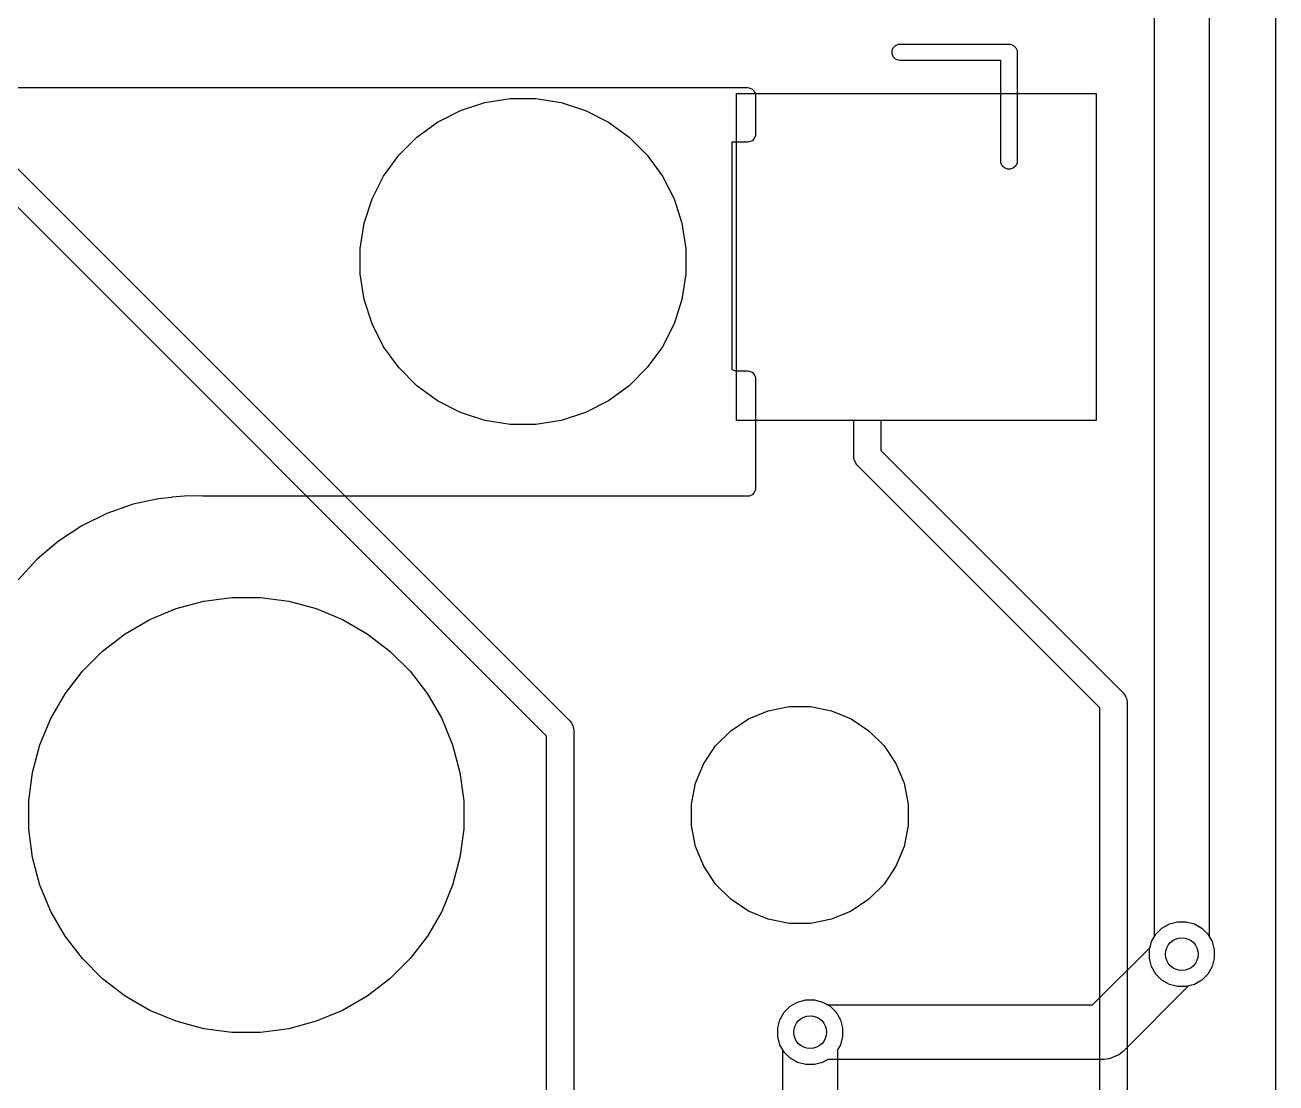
# Model space of a CAD drawing. Header units: millimetres. Extents: x 14 to 286, y -133 to -45.
# Drawn here: x 263.15 to 274.63, y -97.66 to -87.96 of the extents above; entities that cross this region are included whole.
import ezdxf

# ---------------------------------------------------------------- set-up
doc = ezdxf.new("R2010")
doc.units = ezdxf.units.MM
for name, color, linetype, true_color in [('B.Cu', 153, 'CONTINUOUS', 0x4d7fc4), ('B.Mask', 4, 'CONTINUOUS', 0x02ffee), ('B.Paste', 132, 'CONTINUOUS', 0x00c2c2), ('B.Silkscreen', 31, 'CONTINUOUS', 0xe8b2a7), ('F.Cu', 13, 'CONTINUOUS', 0xc83434), ('F.Mask', 201, 'CONTINUOUS', 0xd864ff), ('F.Silkscreen', 41, 'CONTINUOUS', 0xf2eda1), ('User.Drawings', 9, 'CONTINUOUS', 0xc2c2c2)]:
    doc.layers.add(name, color=color, linetype=linetype, true_color=true_color)

msp = doc.modelspace()

# ---------------------------------------------------------------- linework, layer by layer
at = {"layer": 'B.Cu', "linetype": 'CONTINUOUS'}
for p, q in [((273.5158, -96.320646), (273.5158, -87.584553)), ((274.0158, -87.584553), (274.0158, -96.320646)), ((269.6795, -91.585), (269.6795, -88.585)), ((269.6795, -88.585), (272.9795, -88.585)), ((272.9795, -88.585), (272.9795, -91.585)), ((263.0138, -89.206023), (268.148688, -94.340911)), ((267.9353, -94.481076), (262.800412, -89.346188)), ((270.7545, -91.585), (269.6795, -91.585)), ((270.7545, -91.9117), (270.7545, -91.585)), ((272.9795, -91.585), (271.0045, -91.585)), ((271.0045, -91.585), (271.0045, -91.859924)), ((270.756902, -91.936086), (270.7545, -91.9117)), ((270.756902, -91.936087), (270.756902, -91.936086)), ((270.762368, -91.949284), (270.756902, -91.936087)), ((270.775566, -91.981146), (270.762368, -91.949284)), ((271.0045, -91.859924), (273.227488, -94.082912)), ((270.775571, -91.981151), (270.775566, -91.981146)), ((270.791112, -92.000088), (270.775571, -91.981151)), ((273.0141, -94.223076), (270.791112, -92.000088)), ((273.227488, -94.082912), (273.243028, -94.101848)), ((273.243028, -94.101848), (273.243034, -94.101854)), ((273.243034, -94.101854), (273.252469, -94.124633)), ((273.252469, -94.124633), (273.259625, -94.14191)), ((273.0141, -100.0672), (273.0141, -94.223076)), ((273.259625, -94.14191), (273.261698, -94.146914)), ((273.261698, -94.146914), (273.2641, -94.1713)), ((273.2641, -94.1713), (273.2641, -100.015423)), ((268.148688, -94.340911), (268.164233, -94.359853)), ((268.164233, -94.359853), (268.164234, -94.359854)), ((268.164234, -94.359854), (268.175166, -94.386249)), ((267.9353, -100.123), (267.9353, -94.481076)), ((268.175166, -94.386249), (268.181105, -94.400586)), ((268.181105, -94.400586), (268.182898, -94.404914)), ((268.182898, -94.404914), (268.1853, -94.4293)), ((268.1853, -94.4293), (268.1853, -100.071223)), ((273.468367, -96.443342), (273.488636, -96.367695)), ((273.488636, -96.367695), (273.5158, -96.320646)), ((274.0158, -96.320646), (274.042964, -96.367695)), ((274.042964, -96.367695), (274.063233, -96.443342)), ((273.468367, -96.521658), (273.468367, -96.443342)), ((273.488636, -96.597305), (273.468367, -96.521658)), ((274.063233, -96.521658), (274.042964, -96.597305)), ((274.063233, -96.443342), (274.063233, -96.521658)), ((273.527794, -96.665128), (273.488636, -96.597305)), ((274.042964, -96.597305), (274.003806, -96.665128)), ((273.583172, -96.720506), (273.527794, -96.665128)), ((273.650995, -96.759664), (273.583172, -96.720506)), ((273.726642, -96.779933), (273.650995, -96.759664)), ((273.880605, -96.759664), (273.804958, -96.779933)), ((273.948428, -96.720506), (273.880605, -96.759664)), ((274.003806, -96.665128), (273.948428, -96.720506)), ((273.804958, -96.779933), (273.726642, -96.779933)), ((270.116494, -97.016272), (270.171872, -96.960894)), ((270.171872, -96.960894), (270.239695, -96.921736)), ((270.239695, -96.921736), (270.315342, -96.901467)), ((270.315342, -96.901467), (270.393658, -96.901467)), ((270.393658, -96.901467), (270.469305, -96.921736)), ((270.469305, -96.921736), (270.537128, -96.960894)), ((270.537128, -96.960894), (270.592506, -97.016272)), ((270.057067, -97.159742), (270.077336, -97.084095)), ((270.077336, -97.084095), (270.116494, -97.016272)), ((270.592506, -97.016272), (270.631664, -97.084095)), ((270.631664, -97.084095), (270.651933, -97.159742)), ((270.057067, -97.238058), (270.057067, -97.159742)), ((270.651933, -97.159742), (270.651933, -97.238058)), ((270.077336, -97.313705), (270.057067, -97.238058)), ((270.1045, -97.360753), (270.077336, -97.313705)), ((270.631664, -97.313705), (270.6045, -97.360753)), ((270.651933, -97.238058), (270.631664, -97.313705)), ((270.1045, -98.499746), (270.1045, -97.360753)), ((270.6045, -97.360753), (270.6045, -98.6033))]:
    msp.add_line(p, q, dxfattribs=at)
at = {"layer": 'B.Cu'}
for centre in [(273.7658, -96.4825), (270.3545, -97.1989)]:
    msp.add_circle(centre, 0.15, dxfattribs=at)
at = {"layer": 'B.Mask', "linetype": 'CONTINUOUS'}
for p, q in [((269.6795, -91.585), (269.6795, -88.585)), ((269.6795, -88.585), (272.9795, -88.585)), ((272.9795, -88.585), (272.9795, -91.585)), ((266.935752, -88.84604), (267.145475, -88.739181)), ((267.145475, -88.739181), (267.369332, -88.666445)), ((267.369332, -88.666445), (267.601811, -88.629624)), ((267.601811, -88.629624), (267.837189, -88.629624)), ((267.837189, -88.629624), (268.069668, -88.666445)), ((268.069668, -88.666445), (268.293525, -88.739181)), ((268.293525, -88.739181), (268.503248, -88.84604)), ((266.745328, -88.984391), (266.935752, -88.84604)), ((268.503248, -88.84604), (268.693672, -88.984391)), ((266.578891, -89.150828), (266.745328, -88.984391)), ((268.693672, -88.984391), (268.860109, -89.150828)), ((266.44054, -89.341252), (266.578891, -89.150828)), ((268.860109, -89.150828), (268.99846, -89.341252)), ((266.333681, -89.550975), (266.44054, -89.341252)), ((268.99846, -89.341252), (269.105319, -89.550975)), ((266.260945, -89.774832), (266.333681, -89.550975)), ((269.105319, -89.550975), (269.178055, -89.774832)), ((266.224124, -90.007311), (266.260945, -89.774832)), ((269.178055, -89.774832), (269.214876, -90.007311)), ((266.224124, -90.242689), (266.224124, -90.007311)), ((269.214876, -90.007311), (269.214876, -90.242689)), ((266.260945, -90.475168), (266.224124, -90.242689)), ((269.214876, -90.242689), (269.178055, -90.475168)), ((266.333681, -90.699025), (266.260945, -90.475168)), ((269.178055, -90.475168), (269.105319, -90.699025)), ((266.44054, -90.908748), (266.333681, -90.699025)), ((269.105319, -90.699025), (268.99846, -90.908748)), ((266.578891, -91.099172), (266.44054, -90.908748)), ((268.99846, -90.908748), (268.860109, -91.099172)), ((266.745328, -91.265609), (266.578891, -91.099172)), ((268.860109, -91.099172), (268.693672, -91.265609)), ((266.935752, -91.40396), (266.745328, -91.265609)), ((268.693672, -91.265609), (268.503248, -91.40396)), ((267.145475, -91.510819), (266.935752, -91.40396)), ((268.503248, -91.40396), (268.293525, -91.510819)), ((267.369332, -91.583555), (267.145475, -91.510819)), ((267.601811, -91.620376), (267.369332, -91.583555)), ((268.069668, -91.583555), (267.837189, -91.620376)), ((268.293525, -91.510819), (268.069668, -91.583555)), ((272.9795, -91.585), (269.6795, -91.585)), ((267.837189, -91.620376), (267.601811, -91.620376)), ((264.789319, -93.243429), (265.048694, -93.209282)), ((265.048694, -93.209282), (265.310306, -93.209282)), ((265.310306, -93.209282), (265.569681, -93.243429)), ((264.294923, -93.411255), (264.536621, -93.31114)), ((264.536621, -93.31114), (264.789319, -93.243429)), ((265.569681, -93.243429), (265.822379, -93.31114)), ((265.822379, -93.31114), (266.064077, -93.411255)), ((264.06836, -93.542061), (264.294923, -93.411255)), ((266.064077, -93.411255), (266.29064, -93.542061)), ((263.860808, -93.70132), (264.06836, -93.542061)), ((266.29064, -93.542061), (266.498192, -93.70132)), ((263.67582, -93.886308), (263.860808, -93.70132)), ((266.498192, -93.70132), (266.68318, -93.886308)), ((263.516561, -94.09386), (263.67582, -93.886308)), ((266.68318, -93.886308), (266.842439, -94.09386)), ((263.385755, -94.320423), (263.516561, -94.09386)), ((266.842439, -94.09386), (266.973245, -94.320423)), ((269.788103, -94.323079), (269.969215, -94.24806)), ((269.969215, -94.24806), (270.161483, -94.209815)), ((270.161483, -94.209815), (270.357517, -94.209815)), ((270.357517, -94.209815), (270.549785, -94.24806)), ((270.549785, -94.24806), (270.730897, -94.323079)), ((263.28564, -94.562121), (263.385755, -94.320423)), ((266.973245, -94.320423), (267.07336, -94.562121)), ((269.625107, -94.43199), (269.788103, -94.323079)), ((270.730897, -94.323079), (270.893893, -94.43199)), ((269.48649, -94.570607), (269.625107, -94.43199)), ((270.893893, -94.43199), (271.03251, -94.570607)), ((263.217929, -94.814819), (263.28564, -94.562121)), ((267.07336, -94.562121), (267.141071, -94.814819)), ((269.377579, -94.733603), (269.48649, -94.570607)), ((271.03251, -94.570607), (271.141421, -94.733603)), ((263.183782, -95.074194), (263.217929, -94.814819)), ((267.141071, -94.814819), (267.175218, -95.074194)), ((269.30256, -94.914715), (269.377579, -94.733603)), ((271.141421, -94.733603), (271.21644, -94.914715)), ((269.264315, -95.106983), (269.30256, -94.914715)), ((271.21644, -94.914715), (271.254685, -95.106983)), ((263.183782, -95.335806), (263.183782, -95.074194)), ((267.175218, -95.074194), (267.175218, -95.335806)), ((269.264315, -95.303017), (269.264315, -95.106983)), ((271.254685, -95.106983), (271.254685, -95.303017)), ((263.217929, -95.595181), (263.183782, -95.335806)), ((267.175218, -95.335806), (267.141071, -95.595181)), ((269.30256, -95.495285), (269.264315, -95.303017)), ((271.254685, -95.303017), (271.21644, -95.495285)), ((269.377579, -95.676397), (269.30256, -95.495285)), ((271.21644, -95.495285), (271.141421, -95.676397)), ((263.28564, -95.847879), (263.217929, -95.595181)), ((267.141071, -95.595181), (267.07336, -95.847879)), ((269.48649, -95.839393), (269.377579, -95.676397)), ((271.141421, -95.676397), (271.03251, -95.839393)), ((263.385755, -96.089577), (263.28564, -95.847879)), ((267.07336, -95.847879), (266.973245, -96.089577)), ((269.625107, -95.97801), (269.48649, -95.839393)), ((271.03251, -95.839393), (270.893893, -95.97801)), ((269.788103, -96.086921), (269.625107, -95.97801)), ((269.969215, -96.16194), (269.788103, -96.086921)), ((270.730897, -96.086921), (270.549785, -96.16194)), ((270.893893, -95.97801), (270.730897, -96.086921)), ((263.516561, -96.31614), (263.385755, -96.089577)), ((266.973245, -96.089577), (266.842439, -96.31614)), ((270.161483, -96.200185), (269.969215, -96.16194)), ((270.357517, -96.200185), (270.161483, -96.200185)), ((270.549785, -96.16194), (270.357517, -96.200185)), ((263.67582, -96.523692), (263.516561, -96.31614)), ((266.842439, -96.31614), (266.68318, -96.523692)), ((263.860808, -96.70868), (263.67582, -96.523692)), ((266.68318, -96.523692), (266.498192, -96.70868)), ((264.06836, -96.867939), (263.860808, -96.70868)), ((266.498192, -96.70868), (266.29064, -96.867939)), ((264.294923, -96.998745), (264.06836, -96.867939)), ((266.29064, -96.867939), (266.064077, -96.998745)), ((264.536621, -97.09886), (264.294923, -96.998745)), ((266.064077, -96.998745), (265.822379, -97.09886)), ((264.789319, -97.166571), (264.536621, -97.09886)), ((265.822379, -97.09886), (265.569681, -97.166571)), ((265.048694, -97.200718), (264.789319, -97.166571)), ((265.310306, -97.200718), (265.048694, -97.200718)), ((265.569681, -97.166571), (265.310306, -97.200718))]:
    msp.add_line(p, q, dxfattribs=at)
at = {"layer": 'B.Paste', "linetype": 'CONTINUOUS'}
for p, q in [((269.6795, -91.585), (269.6795, -88.585)), ((269.6795, -88.585), (272.9795, -88.585)), ((272.9795, -88.585), (272.9795, -91.585)), ((272.9795, -91.585), (269.6795, -91.585))]:
    msp.add_line(p, q, dxfattribs=at)
at = {"layer": 'B.Silkscreen', "linetype": 'CONTINUOUS'}
for p, q in [((261.379499, -88.53), (269.7795, -88.53)), ((269.7795, -88.53), (269.794132, -88.531441)), ((269.794132, -88.531441), (269.821168, -88.54264)), ((269.821168, -88.54264), (269.84186, -88.563332)), ((269.84186, -88.563332), (269.853059, -88.590368)), ((269.853059, -88.590368), (269.8545, -88.605)), ((269.8545, -88.605), (269.8545, -88.955)), ((269.853059, -88.969632), (269.84186, -88.996668)), ((269.8545, -88.955), (269.853059, -88.969632)), ((269.7795, -89.03), (269.6345, -89.03)), ((269.6345, -89.03), (269.6345, -91.115462)), ((269.794132, -89.028559), (269.7795, -89.03)), ((269.821168, -89.01736), (269.794132, -89.028559)), ((269.84186, -88.996668), (269.821168, -89.01736)), ((269.6345, -91.115462), (269.669596, -91.13)), ((269.669596, -91.13), (269.7795, -91.13)), ((269.7795, -91.13), (269.794132, -91.131441)), ((269.794132, -91.131441), (269.821168, -91.14264)), ((269.821168, -91.14264), (269.84186, -91.163332)), ((269.84186, -91.163332), (269.853059, -91.190368)), ((269.853059, -91.190368), (269.8545, -91.205)), ((269.8545, -91.205), (269.8545, -92.205)), ((264.494391, -92.291621), (264.375468, -92.303667)), ((264.498741, -92.289969), (264.494391, -92.291621)), ((264.649115, -92.276062), (264.498741, -92.289969)), ((264.777254, -92.279966), (264.649115, -92.276062)), ((264.777733, -92.279826), (264.777254, -92.279966)), ((264.7795, -92.28), (264.777733, -92.279826)), ((269.7795, -92.28), (264.7795, -92.28)), ((269.794132, -92.278559), (269.7795, -92.28)), ((269.821168, -92.26736), (269.794132, -92.278559)), ((269.84186, -92.246668), (269.821168, -92.26736)), ((269.853059, -92.219632), (269.84186, -92.246668)), ((269.8545, -92.205), (269.853059, -92.219632)), ((264.143278, -92.354227), (263.901265, -92.438904)), ((264.375468, -92.303667), (264.143278, -92.354227)), ((263.901265, -92.438904), (263.671376, -92.552444)), ((263.671376, -92.552444), (263.457038, -92.693154)), ((263.457038, -92.693154), (263.261446, -92.858936)), ((263.261446, -92.858936), (263.087515, -93.047319))]:
    msp.add_line(p, q, dxfattribs=at)
at = {"layer": 'F.Cu', "linetype": 'CONTINUOUS'}
for p, q in [((273.650995, -96.205336), (273.726642, -96.185067)), ((273.726642, -96.185067), (273.804958, -96.185067)), ((273.804958, -96.185067), (273.880605, -96.205336)), ((273.488636, -96.367695), (273.527794, -96.299872)), ((273.527794, -96.299872), (273.583172, -96.244494)), ((273.583172, -96.244494), (273.650995, -96.205336)), ((273.880605, -96.205336), (273.948428, -96.244494)), ((273.948428, -96.244494), (274.003806, -96.299872)), ((274.003806, -96.299872), (274.042964, -96.367695)), ((272.945846, -96.9489), (273.474575, -96.420171)), ((273.474575, -96.420171), (273.488636, -96.367695)), ((274.042964, -96.367695), (274.063233, -96.443342)), ((274.063233, -96.521658), (274.042964, -96.597305)), ((274.063233, -96.443342), (274.063233, -96.521658)), ((274.042964, -96.597305), (274.003806, -96.665128)), ((273.828128, -96.773724), (273.226177, -97.375677)), ((273.880605, -96.759664), (273.828128, -96.773724)), ((273.948428, -96.720506), (273.880605, -96.759664)), ((274.003806, -96.665128), (273.948428, -96.720506)), ((270.116494, -97.016272), (270.171872, -96.960894)), ((270.171872, -96.960894), (270.239695, -96.921736)), ((270.239695, -96.921736), (270.315342, -96.901467)), ((270.315342, -96.901467), (270.393658, -96.901467)), ((270.393658, -96.901467), (270.469305, -96.921736)), ((270.469305, -96.921736), (270.516354, -96.9489)), ((270.516354, -96.9489), (272.945846, -96.9489)), ((270.057067, -97.159742), (270.077336, -97.084095)), ((270.077336, -97.084095), (270.116494, -97.016272)), ((270.057067, -97.238058), (270.057067, -97.159742)), ((270.077336, -97.313705), (270.057067, -97.238058)), ((270.116494, -97.381528), (270.077336, -97.313705)), ((270.171872, -97.436906), (270.116494, -97.381528)), ((270.239695, -97.476064), (270.171872, -97.436906)), ((270.516354, -97.4489), (270.469305, -97.476064)), ((273.0494, -97.4489), (270.516354, -97.4489)), ((273.098173, -97.444096), (273.0494, -97.4489)), ((273.188293, -97.406767), (273.098173, -97.444096)), ((273.188297, -97.406762), (273.188293, -97.406767)), ((273.226177, -97.375677), (273.188297, -97.406762)), ((270.315342, -97.496333), (270.239695, -97.476064)), ((270.393658, -97.496333), (270.315342, -97.496333)), ((270.469305, -97.476064), (270.393658, -97.496333))]:
    msp.add_line(p, q, dxfattribs=at)
at = {"layer": 'F.Cu'}
for centre in [(273.7658, -96.4825), (270.3545, -97.1989)]:
    msp.add_circle(centre, 0.15, dxfattribs=at)
at = {"layer": 'F.Mask', "linetype": 'CONTINUOUS'}
for p, q in [((266.935752, -88.84604), (267.145475, -88.739181)), ((267.145475, -88.739181), (267.369332, -88.666445)), ((267.369332, -88.666445), (267.601811, -88.629624)), ((267.601811, -88.629624), (267.837189, -88.629624)), ((267.837189, -88.629624), (268.069668, -88.666445)), ((268.069668, -88.666445), (268.293525, -88.739181)), ((268.293525, -88.739181), (268.503248, -88.84604)), ((266.745328, -88.984391), (266.935752, -88.84604)), ((268.503248, -88.84604), (268.693672, -88.984391)), ((266.578891, -89.150828), (266.745328, -88.984391)), ((268.693672, -88.984391), (268.860109, -89.150828)), ((266.44054, -89.341252), (266.578891, -89.150828)), ((268.860109, -89.150828), (268.99846, -89.341252)), ((266.333681, -89.550975), (266.44054, -89.341252)), ((268.99846, -89.341252), (269.105319, -89.550975)), ((266.260945, -89.774832), (266.333681, -89.550975)), ((269.105319, -89.550975), (269.178055, -89.774832)), ((266.224124, -90.007311), (266.260945, -89.774832)), ((269.178055, -89.774832), (269.214876, -90.007311)), ((266.224124, -90.242689), (266.224124, -90.007311)), ((269.214876, -90.007311), (269.214876, -90.242689)), ((266.260945, -90.475168), (266.224124, -90.242689)), ((269.214876, -90.242689), (269.178055, -90.475168)), ((266.333681, -90.699025), (266.260945, -90.475168)), ((269.178055, -90.475168), (269.105319, -90.699025)), ((266.44054, -90.908748), (266.333681, -90.699025)), ((269.105319, -90.699025), (268.99846, -90.908748)), ((266.578891, -91.099172), (266.44054, -90.908748)), ((268.99846, -90.908748), (268.860109, -91.099172)), ((266.745328, -91.265609), (266.578891, -91.099172)), ((268.860109, -91.099172), (268.693672, -91.265609)), ((266.935752, -91.40396), (266.745328, -91.265609)), ((268.693672, -91.265609), (268.503248, -91.40396)), ((267.145475, -91.510819), (266.935752, -91.40396)), ((268.503248, -91.40396), (268.293525, -91.510819)), ((267.369332, -91.583555), (267.145475, -91.510819)), ((267.601811, -91.620376), (267.369332, -91.583555)), ((268.069668, -91.583555), (267.837189, -91.620376)), ((268.293525, -91.510819), (268.069668, -91.583555)), ((267.837189, -91.620376), (267.601811, -91.620376)), ((264.789319, -93.243429), (265.048694, -93.209282)), ((265.048694, -93.209282), (265.310306, -93.209282)), ((265.310306, -93.209282), (265.569681, -93.243429)), ((264.294923, -93.411255), (264.536621, -93.31114)), ((264.536621, -93.31114), (264.789319, -93.243429)), ((265.569681, -93.243429), (265.822379, -93.31114)), ((265.822379, -93.31114), (266.064077, -93.411255)), ((264.06836, -93.542061), (264.294923, -93.411255)), ((266.064077, -93.411255), (266.29064, -93.542061)), ((263.860808, -93.70132), (264.06836, -93.542061)), ((266.29064, -93.542061), (266.498192, -93.70132)), ((263.67582, -93.886308), (263.860808, -93.70132)), ((266.498192, -93.70132), (266.68318, -93.886308)), ((263.516561, -94.09386), (263.67582, -93.886308)), ((266.68318, -93.886308), (266.842439, -94.09386)), ((263.385755, -94.320423), (263.516561, -94.09386)), ((266.842439, -94.09386), (266.973245, -94.320423)), ((269.788103, -94.323079), (269.969215, -94.24806)), ((269.969215, -94.24806), (270.161483, -94.209815)), ((270.161483, -94.209815), (270.357517, -94.209815)), ((270.357517, -94.209815), (270.549785, -94.24806)), ((270.549785, -94.24806), (270.730897, -94.323079)), ((263.28564, -94.562121), (263.385755, -94.320423)), ((266.973245, -94.320423), (267.07336, -94.562121)), ((269.625107, -94.43199), (269.788103, -94.323079)), ((270.730897, -94.323079), (270.893893, -94.43199)), ((269.48649, -94.570607), (269.625107, -94.43199)), ((270.893893, -94.43199), (271.03251, -94.570607)), ((263.217929, -94.814819), (263.28564, -94.562121)), ((267.07336, -94.562121), (267.141071, -94.814819)), ((269.377579, -94.733603), (269.48649, -94.570607)), ((271.03251, -94.570607), (271.141421, -94.733603)), ((263.183782, -95.074194), (263.217929, -94.814819)), ((267.141071, -94.814819), (267.175218, -95.074194)), ((269.30256, -94.914715), (269.377579, -94.733603)), ((271.141421, -94.733603), (271.21644, -94.914715)), ((269.264315, -95.106983), (269.30256, -94.914715)), ((271.21644, -94.914715), (271.254685, -95.106983)), ((263.183782, -95.335806), (263.183782, -95.074194)), ((267.175218, -95.074194), (267.175218, -95.335806)), ((269.264315, -95.303017), (269.264315, -95.106983)), ((271.254685, -95.106983), (271.254685, -95.303017)), ((263.217929, -95.595181), (263.183782, -95.335806)), ((267.175218, -95.335806), (267.141071, -95.595181)), ((269.30256, -95.495285), (269.264315, -95.303017)), ((271.254685, -95.303017), (271.21644, -95.495285)), ((269.377579, -95.676397), (269.30256, -95.495285)), ((271.21644, -95.495285), (271.141421, -95.676397)), ((263.28564, -95.847879), (263.217929, -95.595181)), ((267.141071, -95.595181), (267.07336, -95.847879)), ((269.48649, -95.839393), (269.377579, -95.676397)), ((271.141421, -95.676397), (271.03251, -95.839393)), ((263.385755, -96.089577), (263.28564, -95.847879)), ((267.07336, -95.847879), (266.973245, -96.089577)), ((269.625107, -95.97801), (269.48649, -95.839393)), ((271.03251, -95.839393), (270.893893, -95.97801)), ((269.788103, -96.086921), (269.625107, -95.97801)), ((269.969215, -96.16194), (269.788103, -96.086921)), ((270.730897, -96.086921), (270.549785, -96.16194)), ((270.893893, -95.97801), (270.730897, -96.086921)), ((263.516561, -96.31614), (263.385755, -96.089577)), ((266.973245, -96.089577), (266.842439, -96.31614)), ((270.161483, -96.200185), (269.969215, -96.16194)), ((270.357517, -96.200185), (270.161483, -96.200185)), ((270.549785, -96.16194), (270.357517, -96.200185)), ((263.67582, -96.523692), (263.516561, -96.31614)), ((266.842439, -96.31614), (266.68318, -96.523692)), ((263.860808, -96.70868), (263.67582, -96.523692)), ((266.68318, -96.523692), (266.498192, -96.70868)), ((264.06836, -96.867939), (263.860808, -96.70868)), ((266.498192, -96.70868), (266.29064, -96.867939)), ((264.294923, -96.998745), (264.06836, -96.867939)), ((266.29064, -96.867939), (266.064077, -96.998745)), ((264.536621, -97.09886), (264.294923, -96.998745)), ((266.064077, -96.998745), (265.822379, -97.09886)), ((264.789319, -97.166571), (264.536621, -97.09886)), ((265.822379, -97.09886), (265.569681, -97.166571)), ((265.048694, -97.200718), (264.789319, -97.166571)), ((265.310306, -97.200718), (265.048694, -97.200718)), ((265.569681, -97.166571), (265.310306, -97.200718))]:
    msp.add_line(p, q, dxfattribs=at)
at = {"layer": 'F.Silkscreen', "linetype": 'CONTINUOUS'}
for p, q in [((264.789319, -93.243429), (265.048694, -93.209282)), ((265.048694, -93.209282), (265.310306, -93.209282)), ((265.310306, -93.209282), (265.569681, -93.243429)), ((264.294923, -93.411255), (264.536621, -93.31114)), ((264.536621, -93.31114), (264.789319, -93.243429)), ((265.569681, -93.243429), (265.822379, -93.31114)), ((265.822379, -93.31114), (266.064077, -93.411255)), ((264.06836, -93.542061), (264.294923, -93.411255)), ((266.064077, -93.411255), (266.29064, -93.542061)), ((263.860808, -93.70132), (264.06836, -93.542061)), ((266.29064, -93.542061), (266.498192, -93.70132)), ((263.67582, -93.886308), (263.860808, -93.70132)), ((266.498192, -93.70132), (266.68318, -93.886308)), ((263.516561, -94.09386), (263.67582, -93.886308)), ((266.68318, -93.886308), (266.842439, -94.09386)), ((263.385755, -94.320423), (263.516561, -94.09386)), ((266.842439, -94.09386), (266.973245, -94.320423)), ((269.788103, -94.323079), (269.969215, -94.24806)), ((269.969215, -94.24806), (270.161483, -94.209815)), ((270.161483, -94.209815), (270.357517, -94.209815)), ((270.357517, -94.209815), (270.549785, -94.24806)), ((270.549785, -94.24806), (270.730897, -94.323079)), ((263.28564, -94.562121), (263.385755, -94.320423)), ((266.973245, -94.320423), (267.07336, -94.562121)), ((269.625107, -94.43199), (269.788103, -94.323079)), ((270.730897, -94.323079), (270.893893, -94.43199)), ((269.48649, -94.570607), (269.625107, -94.43199)), ((270.893893, -94.43199), (271.03251, -94.570607)), ((263.217929, -94.814819), (263.28564, -94.562121)), ((267.07336, -94.562121), (267.141071, -94.814819)), ((269.377579, -94.733603), (269.48649, -94.570607)), ((271.03251, -94.570607), (271.141421, -94.733603)), ((263.183782, -95.074194), (263.217929, -94.814819)), ((267.141071, -94.814819), (267.175218, -95.074194)), ((269.30256, -94.914715), (269.377579, -94.733603)), ((271.141421, -94.733603), (271.21644, -94.914715)), ((269.264315, -95.106983), (269.30256, -94.914715)), ((271.21644, -94.914715), (271.254685, -95.106983)), ((263.183782, -95.335806), (263.183782, -95.074194)), ((267.175218, -95.074194), (267.175218, -95.335806)), ((269.264315, -95.303017), (269.264315, -95.106983)), ((271.254685, -95.106983), (271.254685, -95.303017)), ((263.217929, -95.595181), (263.183782, -95.335806)), ((267.175218, -95.335806), (267.141071, -95.595181)), ((269.30256, -95.495285), (269.264315, -95.303017)), ((271.254685, -95.303017), (271.21644, -95.495285)), ((269.377579, -95.676397), (269.30256, -95.495285)), ((271.21644, -95.495285), (271.141421, -95.676397)), ((263.28564, -95.847879), (263.217929, -95.595181)), ((267.141071, -95.595181), (267.07336, -95.847879)), ((269.48649, -95.839393), (269.377579, -95.676397)), ((271.141421, -95.676397), (271.03251, -95.839393)), ((263.385755, -96.089577), (263.28564, -95.847879)), ((267.07336, -95.847879), (266.973245, -96.089577)), ((269.625107, -95.97801), (269.48649, -95.839393)), ((271.03251, -95.839393), (270.893893, -95.97801)), ((269.788103, -96.086921), (269.625107, -95.97801)), ((269.969215, -96.16194), (269.788103, -96.086921)), ((270.730897, -96.086921), (270.549785, -96.16194)), ((270.893893, -95.97801), (270.730897, -96.086921)), ((263.516561, -96.31614), (263.385755, -96.089577)), ((266.973245, -96.089577), (266.842439, -96.31614)), ((270.161483, -96.200185), (269.969215, -96.16194)), ((270.357517, -96.200185), (270.161483, -96.200185)), ((270.549785, -96.16194), (270.357517, -96.200185)), ((263.67582, -96.523692), (263.516561, -96.31614)), ((266.842439, -96.31614), (266.68318, -96.523692)), ((263.860808, -96.70868), (263.67582, -96.523692)), ((266.68318, -96.523692), (266.498192, -96.70868)), ((264.06836, -96.867939), (263.860808, -96.70868)), ((266.498192, -96.70868), (266.29064, -96.867939)), ((264.294923, -96.998745), (264.06836, -96.867939)), ((266.29064, -96.867939), (266.064077, -96.998745)), ((264.536621, -97.09886), (264.294923, -96.998745)), ((266.064077, -96.998745), (265.822379, -97.09886)), ((264.789319, -97.166571), (264.536621, -97.09886)), ((265.822379, -97.09886), (265.569681, -97.166571)), ((265.048694, -97.200718), (264.789319, -97.166571)), ((265.310306, -97.200718), (265.048694, -97.200718)), ((265.569681, -97.166571), (265.310306, -97.200718))]:
    msp.add_line(p, q, dxfattribs=at)
at = {"layer": 'User.Drawings', "linetype": 'CONTINUOUS'}
for p, q in [((274.6295, -104.530009), (274.6295, -85.8187)), ((271.105941, -88.190368), (271.11714, -88.163332)), ((271.11714, -88.163332), (271.137832, -88.14264)), ((271.137832, -88.14264), (271.164868, -88.131441)), ((271.164868, -88.131441), (271.1795, -88.13)), ((271.1795, -88.13), (272.1795, -88.13)), ((272.1795, -88.13), (272.194132, -88.131441)), ((272.194132, -88.131441), (272.221168, -88.14264)), ((272.221168, -88.14264), (272.24186, -88.163332)), ((272.24186, -88.163332), (272.253059, -88.190368)), ((271.105941, -88.219632), (271.105941, -88.190368)), ((271.11714, -88.246668), (271.105941, -88.219632)), ((271.137832, -88.26736), (271.11714, -88.246668)), ((271.164868, -88.278559), (271.137832, -88.26736)), ((271.1795, -88.28), (271.164868, -88.278559)), ((272.1045, -88.28), (271.1795, -88.28)), ((272.1045, -89.205), (272.1045, -88.28)), ((272.253059, -88.190368), (272.2545, -88.205)), ((272.2545, -88.205), (272.2545, -89.205)), ((272.105941, -89.219632), (272.1045, -89.205)), ((272.11714, -89.246668), (272.105941, -89.219632)), ((272.137832, -89.26736), (272.11714, -89.246668)), ((272.164868, -89.278559), (272.137832, -89.26736)), ((272.194132, -89.278559), (272.164868, -89.278559)), ((272.221168, -89.26736), (272.194132, -89.278559)), ((272.24186, -89.246668), (272.221168, -89.26736)), ((272.253059, -89.219632), (272.24186, -89.246668)), ((272.2545, -89.205), (272.253059, -89.219632))]:
    msp.add_line(p, q, dxfattribs=at)

doc.saveas('drawing.dxf')
